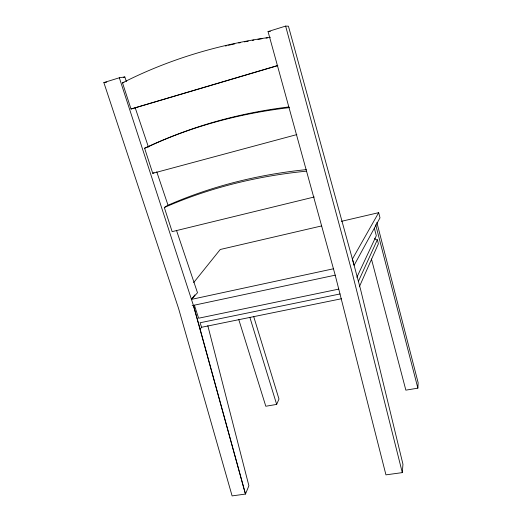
<?xml version="1.0" encoding="UTF-8"?>
<svg xmlns="http://www.w3.org/2000/svg" width="522" height="522" viewBox="0 0 522 522"><rect width="100%" height="100%" fill="white"/><g stroke="black" fill="none" stroke-linecap="round" stroke-linejoin="round"><path stroke-width="0.78" d="M371.442 259.01L405.855 390.149L417.868 388.153L418.142 382.737L376.858 222.457M378.678 212.669L380.003 217.837L354.105 265.313L288.425 26.185L285.638 26.1L268.047 31.568L335.209 275.166L385.947 474.857L402.305 472.619L402.951 464.234L360.526 289.227L352.415 259.036L378.678 212.669L341.447 221.321M238.691 319.301L265.809 406.246L276.673 404.413L278.976 399.017L253.692 316.554M359.351 286.774L378.391 243.761L377.354 239.755A2.147 2.055 11.1 0 1 374.757 238.215M358.451 281.286L377.354 239.755M356.846 277.312L376.316 235.742L374.359 228.179M333.447 268.778L191.457 299.38L194.837 294.923M126.376 81.576L124.823 76.949L119.329 77.771L103.858 82.574L178.596 308.535L232.107 495.9L245.47 494.073L200.122 329.114L201.577 327.274L341.427 298.76M193.708 282.552L220.245 249.49L321.643 225.922M191.457 299.38L197.499 292.751L176.475 230.326M314.27 196.983L172.136 231.637L164.313 207.521L167.431 205.485A457.598 368.415 17.2 0 1 306.27 169.637M288.796 106.951A464.208 383.526 17.7 0 0 148.02 146.858L144.601 148.235L152.744 173.317L154.062 172.651M123.296 77.426L124.823 76.949M270.435 37.245A477.336 404.419 18.5 0 0 122.507 82.841L131.015 109.026L277.397 65.589M277.834 65.615L131.015 109.026M152.744 173.317L296.848 134.585M192.174 305.638L335.209 275.166M338.765 289.11L198.628 318.211L194.419 305.272M340.103 293.945L200.102 322.753L201.577 327.274M122.507 82.841L124.014 82.593M103.858 82.574L106.723 82.13M268.047 31.568L270.363 31.555M135.205 107.78L148.444 147.087M156.744 171.751L168.169 205.661M119.329 77.771L193.408 305.377L200.122 329.114M249.907 317.493L276.673 404.413M193.408 305.377L245.47 494.073L248.89 485.767L207.808 325.663M285.638 26.1L351.906 271.61L402.305 472.619M375.683 224.747L417.868 388.153M144.601 148.235A469.415 386.769 17.7 0 1 289.429 107.617M164.313 207.521A462.655 371.37 17.3 0 1 306.323 171.183M225.393 46.008A471.947 400.824 18.4 0 1 226.953 45.636M228.512 45.27A471.947 400.824 18.4 0 1 234.789 43.855M238.737 43.013A471.947 400.824 18.4 0 1 240.322 42.68M244.289 41.884A471.947 400.824 18.4 0 1 248.283 41.114M252.289 40.37A471.947 400.824 18.4 0 1 253.894 40.083M257.92 39.391A471.947 400.824 18.4 0 1 261.966 38.726M266.024 38.099A471.947 400.824 18.4 0 1 267.649 37.858"/></g></svg>
